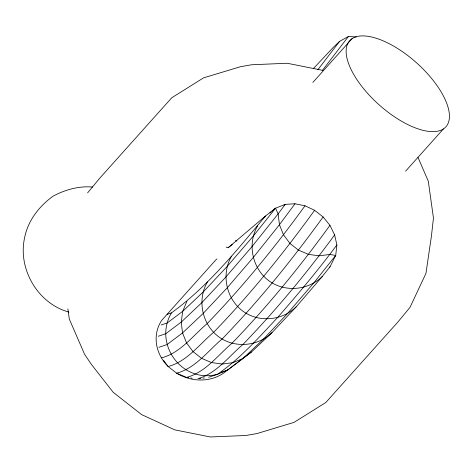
<?xml version="1.0" encoding="UTF-8"?>
<svg xmlns="http://www.w3.org/2000/svg" width="473" height="473" viewBox="0 0 473 473"><rect width="100%" height="100%" fill="white"/><g stroke="black" fill="none" stroke-linecap="round" stroke-linejoin="round"><path stroke-width="0.71" d="M226.135 247.089L228.258 247.621L265.477 216.025L275.54 208.203L285.195 204.371L294.986 203.774L305.02 205.796L314.616 210.296L323.118 216.971L329.947 225.367L334.636 234.904L336.871 244.937L335.718 255.444L330.053 266.725L322.178 276.587L296.122 306.9L272.022 332.602L251.518 351.942L227.401 370.193L217.397 374.32L208.623 377.271M265.477 216.025C236.689 250.524 208.031 286.301 171.439 312.895C153.092 344.102 182.028 383.709 217.397 374.32C240.225 358.623 258.684 337.722 277.503 317.625C298.073 294.052 318.24 270.089 336.871 244.937M186.941 301.242L182.726 311.293L181.224 322.095L182.543 332.909L186.587 342.996L193.079 351.675L201.581 358.351L211.514 362.566L222.192 364.039L232.899 362.661L242.903 358.54L263.408 339.2L287.507 313.498L313.564 283.185L335.718 255.444L329.805 254.45L319.098 255.828L308.414 254.356L298.487 250.14L289.984 243.465L283.487 234.785L279.448 224.699L278.13 213.885L275.54 208.203L272.176 211.059M207.44 281.902C196.159 301.059 202.828 327.742 222.079 339.011C237.907 348.258 259.009 345.467 272.022 332.602M231.545 256.2C220.258 275.357 226.934 302.04 246.185 313.309C262.007 322.556 283.114 319.766 296.122 306.9M257.602 225.887C246.321 245.044 252.99 271.727 272.241 282.996C288.069 292.243 309.171 289.452 322.178 276.587M294.986 203.774L279.448 224.699L253.203 257.554L227.146 287.868L203.041 313.569L182.543 332.909L167.04 344.563L158.94 347.288M305.02 205.796C274.979 247.148 242.649 286.916 207.085 323.662C192.842 335.694 180.45 352.917 161.63 357.836M314.616 210.296C283.593 253.079 250.383 294.366 213.577 332.336C199.334 344.368 186.941 361.597 168.122 366.51L163.362 360.148M323.118 216.971C292.095 259.748 258.885 301.041 222.079 339.011C207.836 351.043 195.444 368.272 176.624 373.185L168.122 366.51A41.772 37.19 23 0 1 161.677 320.387L215.848 259.896A41.772 37.19 23 0 1 216.947 259.009M329.947 225.367C299.906 266.719 267.576 306.48 232.012 343.227C217.769 355.258 205.377 372.488 186.557 377.401M334.636 234.904C306.433 273.453 275.877 310.323 242.696 344.699C228.766 356.435 216.226 373.705 197.915 378.648M317.791 69.815L339.626 41.352L348.441 36.468L356.258 36.953M322.284 70.572L348.441 36.468M275.54 208.203L253.392 235.944L227.33 266.258L203.23 291.959L182.726 311.293L167.223 322.953L161.145 324.992M87.588 192.889L99.702 178.232L171.758 97.763L203.573 77.856L240.603 66.681L251.612 64.766L287.217 63.258L322.805 70.371M312.86 82.438L352.113 38.603M227.726 369.443L226.254 371.086A41.772 37.19 23 0 1 176.624 373.185L185.895 377.123M405.621 171.143L443.402 128.952A64.559 28.138 41.8 0 0 395.83 47.401A64.559 28.138 41.8 0 0 354.041 74.982A64.559 28.138 41.8 0 0 443.402 128.952M313.386 68.573L333.471 47.158L339.626 41.352M269.929 212.962L271.053 212.01M284.243 205.176L285.195 204.371L278.13 213.885L251.89 246.74L225.828 277.054L201.729 302.755L181.224 322.095L165.721 333.749L158.295 336.25M329.255 267.405L330.053 266.725M228.258 247.621L232.278 244.541M251.518 351.942L227.401 370.193L221.323 372.239M167.07 314.368L171.439 312.895M199.381 378.601L200.806 378.418M202.952 378.14L204.377 377.957M92.602 187.054C78.967 185.812 65.15 189.703 53.183 196.094C39.088 206.216 27.736 220.885 24.507 238.209C17.808 269.368 38.047 303.707 68.91 312.091M187.267 377.501L188.692 377.696M190.832 377.992L192.257 378.187M235.453 240.668L236.872 241.023M418.026 157.474L428.296 181.177L433.457 218.083L431.435 236.027L425.948 273.388L410.014 307.349L397.899 322.007L325.844 402.476L294.029 422.383L256.999 433.558L245.99 435.473L210.384 436.975L174.797 429.868L141.646 414.626L113.201 392.294L91.39 364.387L84.566 354.277L69.306 319.062L67.887 308.928"/></g></svg>
